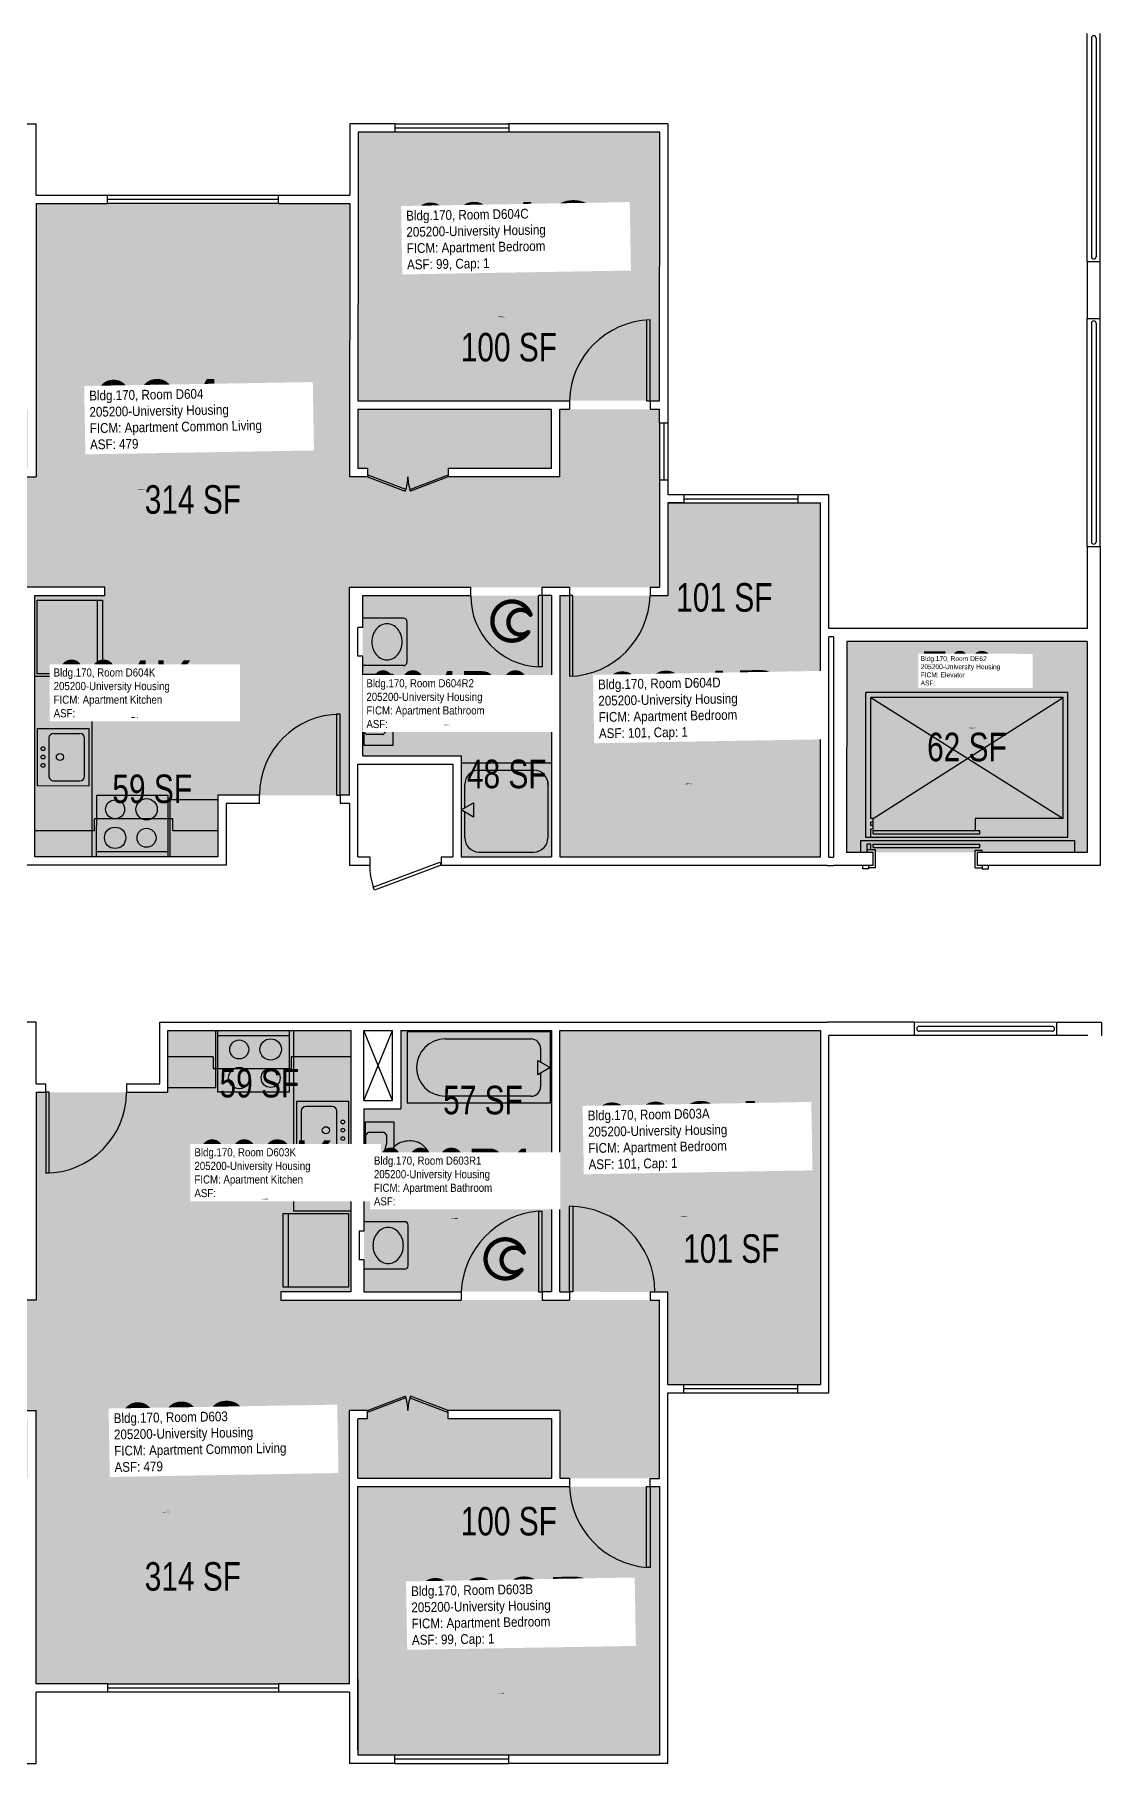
# Model space of a CAD drawing. Header units: inches. Extents: x -88 to 1916, y -52 to 2058.
# Drawn here: x 915 to 1364, y -52 to 676 of the extents above; entities that cross this region are included whole.
import ezdxf
from ezdxf.enums import TextEntityAlignment as Align

# ---------------------------------------------------------------- set-up
doc = ezdxf.new("R2010")
doc.units = ezdxf.units.IN
doc.header["$LTSCALE"] = 10
doc.header["$MEASUREMENT"] = 0
doc.layers.get('0').update_dxf_attribs({"linetype": 'CONTINUOUS'})
for name, color, linetype in [('A-DOOR', 2, 'CONTINUOUS'), ('A-FLOR', 3, 'CONTINUOUS'), ('A-GLAZ', 1, 'CONTINUOUS'), ('A-IDEN-ICON', 4, 'CONTINUOUS'), ('A-IDEN-RNUM', 7, 'CONTINUOUS'), ('A-IDEN-SNUM', 4, 'CONTINUOUS'), ('A-IDEN-VNUM', 4, 'CONTINUOUS'), ('A-WALL', 5, 'CONTINUOUS'), ('AREA-TEXT', 3, 'CONTINUOUS'), ('P-SANR-FIXT', 2, 'CONTINUOUS'), ('Rooms-Category-Color', 7, 'CONTINUOUS'), ('Rooms-College-Color', 7, 'CONTINUOUS'), ('Rooms-Department-Color', 7, 'CONTINUOUS'), ('Rooms-Division-Color', 7, 'CONTINUOUS'), ('Rooms-Information', 7, 'CONTINUOUS')]:
    doc.layers.add(name, color=color, linetype=linetype)
doc.styles.add('CP_AREA', font='arial.ttf', dxfattribs={"height": 15})
doc.styles.add('CP_ROOMSNUMBER', font='arial.ttf', dxfattribs={"height": 1})
doc.styles.add('CP_ROOMVNUMBER', font='arial.ttf', dxfattribs={"width": 0.85, "height": 0.075})

# ---------------------------------------------------------------- blocks, each defined once
blk = doc.blocks.new('CPBATH')
at = {"color": 0, "linetype": 'ByBlock', "const_width": 0.0127}
for points in [[(0.0571, 0.0168, 0.861492), (-0.0551, 0, 1)], [(-0.0551, 0, 0.726902), (0.0487, -0.0337, 1)], [(0.0571, 0.0168, 0.729002), (-0.0084, -0.0042, 1)], [(-0.0084, -0.0042, 0.609468), (0.0487, -0.0337, 1)]]:
    blk.add_lwpolyline(points, format="xyb", dxfattribs=at)
at = {"color": 0, "linetype": 'ByBlock', "const_width": 0.00637}
for points in [[(0.0544, 0.0152, 1), (0.0599, 0.0184, 1)], [(0.0459, -0.0353, 1), (0.0515, -0.0321, 1)]]:
    blk.add_lwpolyline(points, format="xyb", close=True, dxfattribs=at)

msp = doc.modelspace()

# ---------------------------------------------------------------- hatches: boundary and pattern name
at = {"layer": 'Rooms-Category-Color', "true_color": 0x728ef3}
for points in [[(1051.14, 521.9), (1178.14, 521.88), (1178.16, 634.88), (1051.16, 634.9)], [(1178.12, 518.33), (1178.12, 443.33), (1047.62, 443.33), (1047.62, 355.83), (992.12, 355.83), (992.12, 439.83), (944.61, 439.83), (944.61, 443.33), (785.12, 443.33), (785.12, 518.33), (827.12, 518.33), (827.12, 489.83), (874.12, 489.83), (874.12, 493.33), (830.62, 493.33), (830.62, 518.33), (912.12, 518.33), (912.12, 493.33), (908.12, 493.33), (908.12, 489.83), (915.62, 489.83), (915.62, 604.83), (1047.62, 604.83), (1047.62, 489.83), (1055.12, 489.83), (1055.12, 493.33), (1051.12, 493.33), (1051.12, 518.33), (1132.62, 518.33), (1132.62, 493.33), (1089.12, 493.33), (1089.12, 489.83), (1136.12, 489.83), (1136.12, 518.33)], [(1181.64, 478.88), (1245.89, 478.88), (1245.87, 329.88), (1136.12, 329.89), (1136.13, 439.89), (1181.63, 439.88)], [(915.12, 439.83), (992.12, 439.83), (992.12, 329.83), (915.12, 329.83)], [(1132.62, 439.83), (1053.12, 439.83), (1053.13, 372.41), (1094.63, 372.41), (1094.63, 329.83), (1132.62, 329.83)], [(971.12, 256.83), (1048.12, 256.83), (1048.12, 146.83), (971.12, 146.83)], [(1069.12, 256.83), (1132.62, 256.83), (1132.62, 146.83), (1053.62, 146.83), (1053.62, 223.83), (1069.12, 223.83)], [(1136.15, 256.81), (1245.9, 256.8), (1245.89, 107.8), (1181.64, 107.8), (1181.64, 146.8), (1136.14, 146.81)], [(785.12, 68.33), (785.12, 143.33), (915.62, 143.33), (915.62, 230.83), (971.12, 230.83), (971.12, 146.83), (1018.64, 146.83), (1018.64, 143.33), (1178.12, 143.33), (1178.12, 68.33), (1136.12, 68.33), (1136.12, 96.83), (1089.12, 96.83), (1089.12, 93.33), (1132.62, 93.33), (1132.62, 68.33), (1051.12, 68.33), (1051.12, 93.33), (1055.12, 93.33), (1055.12, 96.83), (1047.62, 96.83), (1047.62, -18.17), (915.62, -18.17), (915.62, 96.83), (908.12, 96.83), (908.12, 93.33), (912.12, 93.33), (912.12, 68.33), (830.62, 68.33), (830.62, 93.33), (874.12, 93.33), (874.12, 96.83), (827.12, 96.83), (827.12, 68.33)], [(1051.13, 64.82), (1178.13, 64.8), (1178.12, -48.2), (1051.12, -48.18)]]:
    msp.add_hatch(color=171, dxfattribs=at).paths.add_polyline_path(points)
at = {"layer": 'Rooms-Category-Color', "true_color": 0xadadad}
msp.add_hatch(color=253, dxfattribs=at).paths.add_polyline_path([(1358.14, 331.77), (1358.15, 420.52), (1256.9, 420.54), (1256.89, 331.79)])
at = {"layer": 'Rooms-College-Color', "true_color": 0xadadad}
for points in [[(1051.14, 521.9), (1178.14, 521.88), (1178.16, 634.88), (1051.16, 634.9)], [(1178.12, 518.33), (1178.12, 443.33), (1047.62, 443.33), (1047.62, 355.83), (992.12, 355.83), (992.12, 439.83), (944.61, 439.83), (944.61, 443.33), (785.12, 443.33), (785.12, 518.33), (827.12, 518.33), (827.12, 489.83), (874.12, 489.83), (874.12, 493.33), (830.62, 493.33), (830.62, 518.33), (912.12, 518.33), (912.12, 493.33), (908.12, 493.33), (908.12, 489.83), (915.62, 489.83), (915.62, 604.83), (1047.62, 604.83), (1047.62, 489.83), (1055.12, 489.83), (1055.12, 493.33), (1051.12, 493.33), (1051.12, 518.33), (1132.62, 518.33), (1132.62, 493.33), (1089.12, 493.33), (1089.12, 489.83), (1136.12, 489.83), (1136.12, 518.33)], [(1181.64, 478.88), (1245.89, 478.88), (1245.87, 329.88), (1136.12, 329.89), (1136.13, 439.89), (1181.63, 439.88)], [(915.12, 439.83), (992.12, 439.83), (992.12, 329.83), (915.12, 329.83)], [(1132.62, 439.83), (1053.12, 439.83), (1053.13, 372.41), (1094.63, 372.41), (1094.63, 329.83), (1132.62, 329.83)], [(1358.14, 331.77), (1358.15, 420.52), (1256.9, 420.54), (1256.89, 331.79)], [(971.12, 256.83), (1048.12, 256.83), (1048.12, 146.83), (971.12, 146.83)], [(1069.12, 256.83), (1132.62, 256.83), (1132.62, 146.83), (1053.62, 146.83), (1053.62, 223.83), (1069.12, 223.83)], [(1136.15, 256.81), (1245.9, 256.8), (1245.89, 107.8), (1181.64, 107.8), (1181.64, 146.8), (1136.14, 146.81)], [(785.12, 68.33), (785.12, 143.33), (915.62, 143.33), (915.62, 230.83), (971.12, 230.83), (971.12, 146.83), (1018.64, 146.83), (1018.64, 143.33), (1178.12, 143.33), (1178.12, 68.33), (1136.12, 68.33), (1136.12, 96.83), (1089.12, 96.83), (1089.12, 93.33), (1132.62, 93.33), (1132.62, 68.33), (1051.12, 68.33), (1051.12, 93.33), (1055.12, 93.33), (1055.12, 96.83), (1047.62, 96.83), (1047.62, -18.17), (915.62, -18.17), (915.62, 96.83), (908.12, 96.83), (908.12, 93.33), (912.12, 93.33), (912.12, 68.33), (830.62, 68.33), (830.62, 93.33), (874.12, 93.33), (874.12, 96.83), (827.12, 96.83), (827.12, 68.33)], [(1051.13, 64.82), (1178.13, 64.8), (1178.12, -48.2), (1051.12, -48.18)]]:
    msp.add_hatch(color=253, dxfattribs=at).paths.add_polyline_path(points)
at = {"layer": 'Rooms-Department-Color', "true_color": 0x604aed}
for points in [[(1051.14, 521.9), (1178.14, 521.88), (1178.16, 634.88), (1051.16, 634.9)], [(1178.12, 518.33), (1178.12, 443.33), (1047.62, 443.33), (1047.62, 355.83), (992.12, 355.83), (992.12, 439.83), (944.61, 439.83), (944.61, 443.33), (785.12, 443.33), (785.12, 518.33), (827.12, 518.33), (827.12, 489.83), (874.12, 489.83), (874.12, 493.33), (830.62, 493.33), (830.62, 518.33), (912.12, 518.33), (912.12, 493.33), (908.12, 493.33), (908.12, 489.83), (915.62, 489.83), (915.62, 604.83), (1047.62, 604.83), (1047.62, 489.83), (1055.12, 489.83), (1055.12, 493.33), (1051.12, 493.33), (1051.12, 518.33), (1132.62, 518.33), (1132.62, 493.33), (1089.12, 493.33), (1089.12, 489.83), (1136.12, 489.83), (1136.12, 518.33)], [(1181.64, 478.88), (1245.89, 478.88), (1245.87, 329.88), (1136.12, 329.89), (1136.13, 439.89), (1181.63, 439.88)], [(915.12, 439.83), (992.12, 439.83), (992.12, 329.83), (915.12, 329.83)], [(1132.62, 439.83), (1053.12, 439.83), (1053.13, 372.41), (1094.63, 372.41), (1094.63, 329.83), (1132.62, 329.83)], [(971.12, 256.83), (1048.12, 256.83), (1048.12, 146.83), (971.12, 146.83)], [(1069.12, 256.83), (1132.62, 256.83), (1132.62, 146.83), (1053.62, 146.83), (1053.62, 223.83), (1069.12, 223.83)], [(1136.15, 256.81), (1245.9, 256.8), (1245.89, 107.8), (1181.64, 107.8), (1181.64, 146.8), (1136.14, 146.81)], [(785.12, 68.33), (785.12, 143.33), (915.62, 143.33), (915.62, 230.83), (971.12, 230.83), (971.12, 146.83), (1018.64, 146.83), (1018.64, 143.33), (1178.12, 143.33), (1178.12, 68.33), (1136.12, 68.33), (1136.12, 96.83), (1089.12, 96.83), (1089.12, 93.33), (1132.62, 93.33), (1132.62, 68.33), (1051.12, 68.33), (1051.12, 93.33), (1055.12, 93.33), (1055.12, 96.83), (1047.62, 96.83), (1047.62, -18.17), (915.62, -18.17), (915.62, 96.83), (908.12, 96.83), (908.12, 93.33), (912.12, 93.33), (912.12, 68.33), (830.62, 68.33), (830.62, 93.33), (874.12, 93.33), (874.12, 96.83), (827.12, 96.83), (827.12, 68.33)], [(1051.13, 64.82), (1178.13, 64.8), (1178.12, -48.2), (1051.12, -48.18)]]:
    msp.add_hatch(color=173, dxfattribs=at).paths.add_polyline_path(points)
at = {"layer": 'Rooms-Department-Color', "true_color": 0xacacac}
msp.add_hatch(color=253, dxfattribs=at).paths.add_polyline_path([(1358.14, 331.77), (1358.15, 420.52), (1256.9, 420.54), (1256.89, 331.79)])
at = {"layer": 'Rooms-Division-Color', "true_color": 0x604aed}
for points in [[(1051.14, 521.9), (1178.14, 521.88), (1178.16, 634.88), (1051.16, 634.9)], [(1178.12, 518.33), (1178.12, 443.33), (1047.62, 443.33), (1047.62, 355.83), (992.12, 355.83), (992.12, 439.83), (944.61, 439.83), (944.61, 443.33), (785.12, 443.33), (785.12, 518.33), (827.12, 518.33), (827.12, 489.83), (874.12, 489.83), (874.12, 493.33), (830.62, 493.33), (830.62, 518.33), (912.12, 518.33), (912.12, 493.33), (908.12, 493.33), (908.12, 489.83), (915.62, 489.83), (915.62, 604.83), (1047.62, 604.83), (1047.62, 489.83), (1055.12, 489.83), (1055.12, 493.33), (1051.12, 493.33), (1051.12, 518.33), (1132.62, 518.33), (1132.62, 493.33), (1089.12, 493.33), (1089.12, 489.83), (1136.12, 489.83), (1136.12, 518.33)], [(1181.64, 478.88), (1245.89, 478.88), (1245.87, 329.88), (1136.12, 329.89), (1136.13, 439.89), (1181.63, 439.88)], [(915.12, 439.83), (992.12, 439.83), (992.12, 329.83), (915.12, 329.83)], [(1132.62, 439.83), (1053.12, 439.83), (1053.13, 372.41), (1094.63, 372.41), (1094.63, 329.83), (1132.62, 329.83)], [(971.12, 256.83), (1048.12, 256.83), (1048.12, 146.83), (971.12, 146.83)], [(1069.12, 256.83), (1132.62, 256.83), (1132.62, 146.83), (1053.62, 146.83), (1053.62, 223.83), (1069.12, 223.83)], [(1136.15, 256.81), (1245.9, 256.8), (1245.89, 107.8), (1181.64, 107.8), (1181.64, 146.8), (1136.14, 146.81)], [(785.12, 68.33), (785.12, 143.33), (915.62, 143.33), (915.62, 230.83), (971.12, 230.83), (971.12, 146.83), (1018.64, 146.83), (1018.64, 143.33), (1178.12, 143.33), (1178.12, 68.33), (1136.12, 68.33), (1136.12, 96.83), (1089.12, 96.83), (1089.12, 93.33), (1132.62, 93.33), (1132.62, 68.33), (1051.12, 68.33), (1051.12, 93.33), (1055.12, 93.33), (1055.12, 96.83), (1047.62, 96.83), (1047.62, -18.17), (915.62, -18.17), (915.62, 96.83), (908.12, 96.83), (908.12, 93.33), (912.12, 93.33), (912.12, 68.33), (830.62, 68.33), (830.62, 93.33), (874.12, 93.33), (874.12, 96.83), (827.12, 96.83), (827.12, 68.33)], [(1051.13, 64.82), (1178.13, 64.8), (1178.12, -48.2), (1051.12, -48.18)]]:
    msp.add_hatch(color=173, dxfattribs=at).paths.add_polyline_path(points)
at = {"layer": 'Rooms-Division-Color', "true_color": 0xadadad}
msp.add_hatch(color=253, dxfattribs=at).paths.add_polyline_path([(1358.14, 331.77), (1358.15, 420.52), (1256.9, 420.54), (1256.89, 331.79)])

# ---------------------------------------------------------------- linework, layer by layer
at = {"layer": 'A-DOOR'}
for p, q in [((1172.65, 555.88), (1172.64, 521.88)), ((1174.14, 521.88), (1174.15, 555.88)), ((1172.64, 521.88), (1174.14, 521.88)), ((1055.39, 490.56), (1055.14, 489.9)), ((1055.14, 489.9), (1071.01, 483.81)), ((1071.27, 484.47), (1055.39, 490.56)), ((1073.01, 484.47), (1088.89, 490.55)), ((1089.14, 489.89), (1073.27, 483.81)), ((1088.89, 490.55), (1089.14, 489.89)), ((1071.01, 483.81), (1071.27, 484.47)), ((1073.27, 483.81), (1073.01, 484.47)), ((1128.63, 439.89), (1127.13, 439.89)), ((1127.13, 409.89), (1127.13, 439.89)), ((1128.63, 439.89), (1128.63, 409.89)), ((1141.63, 439.89), (1140.13, 439.89)), ((1140.13, 439.89), (1140.13, 405.89)), ((1141.63, 405.89), (1141.63, 439.89)), ((1128.63, 409.89), (1127.13, 409.89)), ((1042.13, 389.9), (1042.13, 355.9)), ((1043.63, 389.9), (1042.13, 389.9)), ((1043.63, 355.9), (1043.63, 389.9)), ((1042.13, 355.9), (1043.63, 355.9)), ((1057.55, 317.13), (1085.62, 327.71)), ((1085.62, 327.71), (1086.12, 326.39)), ((1086.12, 326.39), (1058.05, 315.81)), ((1058.05, 315.81), (1057.55, 317.13)), ((919.65, 230.83), (919.65, 196.83)), ((921.15, 230.83), (919.65, 230.83)), ((921.15, 196.83), (921.15, 230.83)), ((919.65, 196.83), (921.15, 196.83)), ((1140.14, 146.81), (1140.15, 182.81)), ((1141.65, 182.81), (1141.64, 146.81)), ((1127.15, 180.81), (1127.14, 146.81)), ((1127.15, 180.81), (1128.65, 180.81)), ((1128.64, 146.81), (1128.65, 180.81)), ((1127.14, 146.81), (1128.64, 146.81)), ((1141.64, 146.81), (1140.14, 146.81)), ((1055.14, 96.82), (1071.01, 102.9)), ((1071.26, 102.24), (1055.39, 96.16)), ((1071.01, 102.9), (1071.26, 102.24)), ((1073.26, 102.9), (1073.01, 102.24)), ((1073.01, 102.24), (1088.88, 96.15)), ((1089.14, 96.81), (1073.26, 102.9)), ((1055.39, 96.16), (1055.14, 96.82)), ((1088.88, 96.15), (1089.14, 96.81)), ((1172.63, 30.8), (1172.63, 64.8)), ((1172.63, 64.8), (1174.13, 64.8)), ((1174.13, 64.8), (1174.13, 30.8)), ((1174.13, 30.8), (1172.63, 30.8))]:
    msp.add_line(p, q, dxfattribs=at)
for centre, radius, start, end in [((1175.11, 520.92), 34.97, 91.56957, 178.41804), ((1055.14, 489.9), 17, 339.01634, 359.9938), ((1089.14, 489.89), 17, 179.9938, 200.97126), ((1128.41, 439.63), 29.77, 179.50414, 267.54586), ((1139.17, 440.85), 34.97, 271.56957, 358.41804), ((1043.63, 355.9), 34, 89.9938, 179.9938), ((1083.32, 326.02), 27.2, 179.21789, 199.04598), ((919.65, 230.83), 34, 269.9938, 359.9938), ((1140.14, 146.81), 36, 359.9938, 89.9938), ((1130.25, 145.31), 35.64, 94.99207, 177.57987), ((1055.14, 96.82), 17, 359.9938, 20.97126), ((1089.14, 96.81), 17, 159.01634, 179.9938), ((1175.77, 66.34), 35.67, 182.4583, 264.94497)]:
    msp.add_arc(centre, radius, start, end, dxfattribs=at)
at = {"layer": 'A-FLOR'}
for p, q in [((1359.91, 674.51), (1359.91, 582.51)), ((1361.91, 674.51), (1361.91, 582.51)), ((1359.91, 554.51), (1359.91, 462.51)), ((1361.91, 554.51), (1361.91, 462.51)), ((1265.01, 338.04), (1265.02, 399.04)), ((1350.02, 399.02), (1265.02, 399.04)), ((1348.02, 397.02), (1267.02, 397.04)), ((1267.02, 346.04), (1267.02, 397.04)), ((1267.02, 397.04), (1348.02, 346.02)), ((1268.02, 346.04), (1348.02, 397.02)), ((1348.02, 346.02), (1348.02, 397.02)), ((1350.01, 338.02), (1350.02, 399.02)), ((1268.01, 344.54), (1267.01, 344.54)), ((1267.01, 343.04), (1267.01, 344.54)), ((1268.01, 343.04), (1267.01, 343.04)), ((1268.02, 346.04), (1267.02, 346.04)), ((1268.01, 341.54), (1268.02, 346.04)), ((1311.02, 346.03), (1311.01, 341.03)), ((1348.02, 346.02), (1311.02, 346.03)), ((1262.76, 336.79), (1262.76, 331.79)), ((1262.76, 336.79), (1352.76, 336.77)), ((1350.01, 338.02), (1265.01, 338.04)), ((1265.51, 331.79), (1265.51, 335.29)), ((1267.01, 335.29), (1265.51, 335.29)), ((1267.01, 338.04), (1267.01, 341.54)), ((1268.01, 341.54), (1267.01, 341.54)), ((1267.01, 332.79), (1267.01, 335.29)), ((1268.01, 339.54), (1268.01, 341.04)), ((1268.01, 341.04), (1313.01, 341.03)), ((1268.01, 339.54), (1313.01, 339.53)), ((1268.01, 333.79), (1268.01, 335.29)), ((1268.01, 335.29), (1313.01, 335.28)), ((1313.01, 339.53), (1313.01, 341.03)), ((1313.01, 333.78), (1313.01, 335.28)), ((1352.76, 336.77), (1352.76, 331.77)), ((1266.76, 332.79), (1265.76, 332.79)), ((1269.01, 332.79), (1267.01, 332.79)), ((1268.01, 333.79), (1313.01, 333.78)), ((1269.01, 325.29), (1269.01, 332.79)), ((1311.01, 332.78), (1314.01, 332.78)), ((1311.01, 325.28), (1311.01, 332.78)), ((1314.01, 331.78), (1314.01, 332.78)), ((1263.53, 326.29), (1263.53, 324.79)), ((1266.03, 324.79), (1263.53, 324.79)), ((1266.03, 326.29), (1266.03, 324.79)), ((1269.01, 325.29), (1266.03, 325.29)), ((1311.01, 325.28), (1314, 325.28)), ((1314, 326.28), (1314, 324.78)), ((1314, 326.28), (1314, 325.28)), ((1316.5, 324.78), (1314, 324.78)), ((1316.5, 326.28), (1316.5, 324.78)), ((1053.65, 227.32), (1065.65, 256.82)), ((1065.65, 227.32), (1053.65, 256.82)), ((1343.42, 258.51), (1287.42, 258.51)), ((1343.42, 256.51), (1287.42, 256.51))]:
    msp.add_line(p, q, dxfattribs=at)
for centre, start, end in [((1360.91, 674.51), 0.00104, 180.00104), ((1360.91, 582.51), 180.00104, 0.00104), ((1360.91, 554.51), 0.00104, 180.00104), ((1360.91, 462.51), 180.00104, 0.00104)]:
    msp.add_arc(centre, 1, start, end, dxfattribs=at)
at = {"layer": 'A-FLOR', "extrusion": (-0.001852, 2.01619e-07, 0.999998)}
for centre, start, end in [((1287.42, 257.51, -2.38), 89.99376, 269.99376), ((1343.42, 257.51, -2.49), 269.99394, 89.99359)]:
    msp.add_arc(centre, 1, start, end, dxfattribs=at)
at = {"layer": 'A-GLAZ'}
for p, q in [((1066.66, 638.39), (1114.66, 638.39)), ((1114.66, 636.64), (1066.66, 636.64)), ((1114.66, 634.89), (1066.66, 634.89)), ((945.65, 608.41), (1017.65, 608.4)), ((1017.65, 606.65), (945.65, 606.66)), ((1017.65, 604.9), (945.65, 604.91)), ((1178.14, 512.63), (1178.14, 488.63)), ((1179.89, 512.63), (1179.89, 488.63)), ((1181.64, 512.63), (1181.64, 488.63)), ((1188.39, 482.38), (1236.39, 482.38)), ((1188.39, 480.63), (1236.39, 480.63)), ((1188.39, 478.88), (1236.39, 478.88)), ((1188.39, 107.8), (1236.39, 107.8)), ((1188.39, 106.05), (1236.39, 106.05)), ((1188.39, 104.3), (1236.39, 104.3)), ((945.62, -18.17), (1017.62, -18.18)), ((945.62, -19.92), (1017.62, -19.93)), ((1017.62, -21.68), (945.62, -21.67)), ((1114.62, -48.19), (1066.62, -48.18)), ((1114.62, -49.94), (1066.62, -49.93)), ((1066.62, -51.68), (1114.62, -51.69))]:
    msp.add_line(p, q, dxfattribs=at)
at = {"layer": 'A-WALL'}
for p, q in [((1358.16, 580.51), (1358.16, 676.51)), ((1363.66, 580.51), (1363.66, 676.51)), ((896.66, 638.41), (915.66, 638.41)), ((915.65, 608.41), (915.66, 638.41)), ((1047.66, 638.4), (1047.65, 608.4)), ((1066.66, 638.39), (1047.66, 638.4)), ((1051.16, 634.9), (1051.15, 603.15)), ((1066.66, 634.89), (1051.16, 634.9)), ((1066.66, 638.39), (1066.66, 634.89)), ((1181.66, 638.38), (1114.66, 638.39)), ((1114.66, 638.39), (1114.66, 634.89)), ((1178.16, 634.88), (1114.66, 634.89)), ((1178.14, 521.88), (1178.16, 634.88)), ((1181.66, 638.38), (1181.64, 512.63)), ((915.65, 604.91), (915.64, 489.91)), ((915.65, 608.41), (945.65, 608.41)), ((915.65, 604.91), (945.65, 604.91)), ((945.65, 604.91), (945.65, 608.41)), ((1017.65, 608.4), (1047.65, 608.4)), ((1017.65, 604.9), (1017.65, 608.4)), ((1017.65, 604.9), (1047.65, 604.9)), ((1047.65, 604.9), (1047.64, 489.9)), ((1051.15, 603.15), (1051.14, 521.9)), ((1358.16, 580.51), (1363.66, 580.51)), ((1358.16, 580.51), (1358.16, 556.51)), ((1363.66, 556.51), (1363.66, 580.51)), ((1358.16, 556.51), (1363.66, 556.51)), ((1358.16, 460.51), (1358.16, 556.51)), ((1363.66, 460.51), (1363.66, 556.51)), ((1051.14, 521.9), (1140.14, 521.89)), ((1051.14, 518.4), (1051.14, 493.4)), ((1051.14, 518.4), (1132.64, 518.39)), ((1132.64, 493.39), (1132.64, 518.39)), ((1136.14, 518.39), (1140.14, 518.39)), ((1136.14, 489.89), (1136.14, 518.39)), ((1140.14, 521.89), (1140.14, 518.39)), ((1174.14, 521.88), (1178.14, 521.88)), ((1174.14, 521.88), (1174.14, 518.38)), ((1174.14, 518.38), (1178.14, 518.38)), ((1178.14, 512.63), (1178.14, 518.38)), ((1178.14, 512.63), (1181.64, 512.63)), ((908.14, 489.91), (915.64, 489.91)), ((1055.14, 489.9), (1047.64, 489.9)), ((1055.14, 493.4), (1051.14, 493.4)), ((1055.14, 493.4), (1055.14, 489.9)), ((1089.14, 493.39), (1089.14, 489.89)), ((1132.64, 493.39), (1089.14, 493.39)), ((1136.14, 489.89), (1089.14, 489.89)), ((1178.14, 488.63), (1178.14, 482.88)), ((1178.14, 488.63), (1181.64, 488.63)), ((1181.64, 488.63), (1181.64, 482.38)), ((1178.14, 482.88), (1178.14, 443.38)), ((1181.64, 482.38), (1188.39, 482.38)), ((1188.39, 482.38), (1188.39, 478.88)), ((1236.39, 482.38), (1248.64, 482.38)), ((1236.39, 482.38), (1236.39, 478.88)), ((1249.4, 482.32), (1248.65, 482.32)), ((1249.4, 426.06), (1249.4, 482.32)), ((1181.64, 478.88), (1181.63, 439.88)), ((1188.39, 478.88), (1181.64, 478.88)), ((1181.64, 478.88), (1188.39, 478.88)), ((1236.39, 478.88), (1245.89, 478.88)), ((1245.87, 329.88), (1245.89, 478.88)), ((1358.16, 460.51), (1358.15, 426.05)), ((1358.16, 460.51), (1363.66, 460.51)), ((1363.66, 460.51), (1363.65, 426.05)), ((915.14, 443.41), (868.64, 443.42)), ((915.12, 329.91), (915.13, 439.91)), ((915.13, 439.91), (944.62, 439.91)), ((944.62, 443.41), (915.14, 443.41)), ((944.62, 439.91), (944.62, 443.41)), ((1047.63, 355.9), (1047.64, 443.4)), ((1047.64, 443.4), (1098.64, 443.39)), ((1053.13, 426.4), (1053.13, 439.9)), ((1053.13, 439.9), (1098.63, 439.89)), ((1098.63, 439.89), (1098.64, 443.39)), ((1128.63, 439.89), (1128.64, 443.39)), ((1128.63, 439.89), (1128.64, 443.39)), ((1132.63, 439.89), (1128.63, 439.89)), ((1128.64, 443.39), (1140.14, 443.39)), ((1132.63, 439.89), (1132.62, 329.89)), ((1136.13, 439.89), (1136.12, 329.89)), ((1136.13, 439.89), (1140.13, 439.89)), ((1140.14, 443.39), (1140.13, 439.89)), ((1174.14, 443.38), (1174.13, 439.88)), ((1174.13, 439.88), (1181.63, 439.88)), ((1174.14, 443.38), (1178.14, 443.38)), ((1053.13, 426.4), (1051.13, 426.4)), ((1051.13, 414.4), (1051.13, 426.4)), ((1249.39, 329.82), (1249.4, 422.56)), ((1251.4, 426.06), (1249.4, 426.06)), ((1251.4, 422.56), (1249.4, 422.56)), ((1251.4, 422.54), (1251.39, 329.79)), ((1358.15, 426.02), (1251.4, 426.04)), ((1363.65, 426.02), (1363.64, 326.27)), ((1256.9, 420.54), (1256.89, 331.79)), ((1358.15, 420.52), (1256.9, 420.54)), ((1358.15, 420.52), (1358.14, 331.77)), ((1053.13, 414.4), (1051.13, 414.4)), ((1053.13, 372.4), (1053.13, 414.4)), ((1053.13, 372.4), (1094.63, 372.39)), ((1094.63, 372.39), (1094.62, 329.89)), ((1051.12, 329.9), (1051.13, 368.9)), ((1051.13, 368.9), (1091.13, 368.89)), ((1091.13, 368.89), (1091.12, 329.89)), ((992.13, 355.9), (992.12, 329.9)), ((1009.63, 355.9), (992.13, 355.9)), ((995.63, 352.4), (995.62, 326.4)), ((1009.63, 352.4), (995.63, 352.4)), ((1009.63, 352.4), (1009.63, 355.9)), ((1043.63, 355.9), (1043.63, 352.4)), ((1047.63, 355.9), (1043.63, 355.9)), ((1047.63, 352.4), (1043.63, 352.4)), ((1047.63, 352.4), (1047.62, 326.4)), ((992.12, 329.9), (915.12, 329.91)), ((1051.12, 329.9), (1056.12, 329.9)), ((1056.12, 329.9), (1056.12, 326.4)), ((1086.12, 329.89), (1091.12, 329.89)), ((1086.12, 329.89), (1086.12, 326.39)), ((1094.62, 329.89), (1132.62, 329.89)), ((1136.12, 329.89), (1245.87, 329.88)), ((1249.39, 329.82), (1251.39, 329.82)), ((1268.01, 331.79), (1256.89, 331.79)), ((1268.01, 326.29), (1268.01, 331.79)), ((1358.14, 331.77), (1312.01, 331.78)), ((1312.01, 326.28), (1312.01, 331.78)), ((995.62, 326.4), (909.62, 326.41)), ((1047.62, 326.4), (1056.12, 326.4)), ((1086.12, 326.39), (1248.62, 326.38)), ((1248.64, 326.31), (1251.39, 326.31)), ((1268.01, 326.29), (1251.39, 326.29)), ((1363.64, 326.27), (1312.01, 326.28)), ((915.65, 260.33), (907.15, 260.33)), ((915.65, 234.33), (915.65, 260.33)), ((967.65, 234.33), (967.65, 260.33)), ((967.65, 260.33), (1248.65, 260.3)), ((971.15, 256.83), (1048.15, 256.82)), ((971.15, 230.83), (971.15, 256.83)), ((1048.15, 256.82), (1048.14, 146.82)), ((1053.65, 256.82), (1065.65, 256.82)), ((1053.65, 227.32), (1053.65, 256.82)), ((1065.65, 227.32), (1065.65, 256.82)), ((1069.15, 256.82), (1132.65, 256.81)), ((1069.15, 256.82), (1069.15, 223.82)), ((1132.65, 256.81), (1132.64, 146.81)), ((1136.14, 146.81), (1136.15, 256.81)), ((1136.15, 256.81), (1245.9, 256.8)), ((1245.9, 256.8), (1245.89, 107.8)), ((1285.42, 260.26), (1248.66, 260.27)), ((1249.4, 104.24), (1249.42, 254.77)), ((1285.42, 254.76), (1249.42, 254.77)), ((1285.42, 254.76), (1285.42, 260.26)), ((1345.42, 260.24), (1285.42, 260.26)), ((1345.42, 254.76), (1285.42, 254.76)), ((1364.15, 260.23), (1345.42, 260.24)), ((1345.42, 254.76), (1345.42, 260.24)), ((1358.48, 254.74), (1345.42, 254.76)), ((1364.15, 254.73), (1364.07, 254.73)), ((1364.15, 260.23), (1364.15, 254.73)), ((915.65, 234.33), (919.65, 234.33)), ((919.65, 230.83), (919.65, 234.33)), ((953.65, 234.33), (967.65, 234.33)), ((953.65, 234.33), (953.65, 230.83)), ((915.65, 230.83), (915.64, 143.33)), ((915.65, 230.83), (919.65, 230.83)), ((953.65, 230.83), (971.15, 230.83)), ((1053.65, 227.32), (1065.65, 227.32)), ((1053.65, 223.82), (1069.15, 223.82)), ((1053.65, 223.82), (1053.65, 172.32)), ((1053.65, 172.32), (1051.63, 172.32)), ((1051.63, 172.32), (1051.63, 160.32)), ((1053.64, 160.32), (1051.63, 160.32)), ((1053.64, 160.32), (1053.64, 146.82)), ((1018.65, 146.82), (1018.65, 143.32)), ((1048.14, 146.82), (1018.65, 146.82)), ((1053.64, 146.82), (1094.64, 146.81)), ((1071.27, 146.82), (1090.64, 146.81)), ((1094.64, 146.81), (1094.64, 143.31)), ((1128.64, 146.81), (1128.64, 143.31)), ((1132.64, 146.81), (1128.64, 146.81)), ((1136.14, 146.81), (1140.14, 146.81)), ((1140.14, 146.81), (1140.14, 143.31)), ((1140.14, 146.81), (1140.14, 143.31)), ((1174.14, 146.8), (1174.14, 143.3)), ((1174.14, 146.8), (1181.64, 146.8)), ((1181.64, 107.8), (1181.64, 146.8)), ((915.64, 143.33), (864.64, 143.34)), ((1018.65, 143.32), (1048.14, 143.32)), ((1048.14, 143.32), (1094.64, 143.31)), ((1128.64, 143.31), (1140.14, 143.31)), ((1174.14, 143.3), (1178.14, 143.3)), ((1178.14, 104.3), (1178.14, 143.3)), ((1178.13, 68.3), (1178.14, 104.3)), ((1181.62, -51.7), (1181.64, 104.3)), ((1181.64, 107.8), (1188.39, 107.8)), ((1181.64, 104.3), (1188.39, 104.3)), ((1188.39, 104.3), (1188.39, 107.8)), ((1236.39, 107.8), (1245.89, 107.8)), ((1236.39, 104.3), (1236.39, 107.8)), ((1236.39, 104.3), (1248.64, 104.3)), ((1248.65, 104.24), (1249.4, 104.24)), ((908.14, 96.83), (915.64, 96.83)), ((915.62, -18.17), (915.64, 96.83)), ((1047.62, -18.18), (1047.64, 96.82)), ((1055.14, 96.82), (1047.64, 96.82)), ((1055.14, 93.32), (1055.14, 96.82)), ((1089.14, 93.31), (1089.14, 96.81)), ((1136.14, 96.81), (1089.14, 96.81)), ((1136.14, 96.81), (1136.13, 68.31)), ((1051.13, 68.32), (1051.14, 93.32)), ((1055.14, 93.32), (1051.14, 93.32)), ((1132.64, 93.31), (1089.14, 93.31)), ((1132.64, 93.31), (1132.63, 68.31)), ((1051.13, 68.32), (1132.63, 68.31)), ((1136.13, 68.31), (1140.13, 68.31)), ((1140.13, 68.31), (1140.13, 64.81)), ((1174.13, 68.3), (1178.13, 68.3)), ((1174.13, 64.8), (1174.13, 68.3)), ((1051.12, -16.43), (1051.13, 64.82)), ((1051.13, 64.82), (1140.13, 64.81)), ((1174.13, 64.8), (1178.13, 64.8)), ((1178.13, 64.8), (1178.12, -48.2)), ((945.62, -18.17), (915.62, -18.17)), ((945.62, -21.67), (915.62, -21.67)), ((915.62, -51.67), (915.62, -21.67)), ((945.62, -18.17), (945.62, -21.67)), ((1047.62, -18.18), (1017.62, -18.18)), ((1017.62, -18.18), (1017.62, -21.68)), ((1047.62, -21.68), (1017.62, -21.68)), ((1047.62, -21.68), (1047.62, -51.68)), ((1051.12, -16.43), (1051.12, -48.18)), ((1051.12, -46.18), (1051.12, -16.43)), ((1066.62, -48.18), (1051.12, -48.18)), ((1066.62, -51.68), (1066.62, -48.18)), ((1178.12, -48.2), (1114.62, -48.19)), ((1114.62, -51.69), (1114.62, -48.19)), ((896.62, -51.67), (915.62, -51.67)), ((1066.62, -51.68), (1047.62, -51.68)), ((1181.62, -51.7), (1114.62, -51.69))]:
    msp.add_line(p, q, dxfattribs=at)
at = {"layer": 'P-SANR-FIXT'}
for p, q in [((916.13, 437.91), (943.63, 437.91)), ((916.13, 406.91), (916.13, 437.91)), ((941.38, 437.91), (941.38, 406.91)), ((943.63, 437.91), (943.63, 406.91)), ((1070.26, 430.39), (1053.13, 430.4)), ((1071.76, 428.89), (1071.76, 411.89)), ((1070.26, 410.39), (1053.13, 410.4)), ((915.13, 405.91), (939.13, 405.91)), ((943.63, 406.91), (916.13, 406.91)), ((939.13, 405.91), (939.12, 329.91)), ((1053.75, 376.81), (1053.76, 406.81)), ((1053.75, 382.4), (1053.76, 401.22)), ((1053.76, 406.81), (1065.76, 406.81)), ((1053.88, 401.52), (1054.63, 402.27)), ((1054.93, 402.4), (1061.76, 402.4)), ((1061.76, 402.4), (1062.63, 401.52)), ((1062.76, 401.22), (1062.76, 397.95)), ((1065.76, 406.81), (1065.75, 376.81)), ((1061.75, 394.34), (1061.75, 389.45)), ((1062.74, 397.84), (1061.77, 394.45)), ((1061.77, 389.34), (1062.74, 385.95)), ((1062.75, 385.84), (1062.75, 382.4)), ((916.03, 383.87), (916.03, 359.87)), ((916.03, 383.87), (938.03, 383.86)), ((921.03, 379.87), (921.03, 363.87)), ((923.03, 381.87), (934.03, 381.86)), ((936.03, 363.86), (936.03, 379.86)), ((938.03, 359.86), (938.03, 383.86)), ((1054.63, 381.52), (1053.75, 382.4)), ((1061.58, 381.4), (1054.93, 381.4)), ((1062.75, 382.4), (1061.88, 381.52)), ((1065.75, 376.81), (1053.75, 376.81)), ((1132.63, 369.39), (1094.63, 369.39)), ((1102.13, 366.42), (1125.13, 366.42)), ((916.03, 359.87), (938.03, 359.86)), ((923.03, 361.87), (934.03, 361.86)), ((1096.13, 350.54), (1096.13, 360.42)), ((1131.13, 361.42), (1131.12, 337.92)), ((941.12, 329.91), (941.13, 355.91)), ((941.13, 355.91), (971.13, 355.91)), ((971.13, 355.91), (971.12, 329.91)), ((972.12, 329.91), (972.13, 353.91)), ((992.13, 353.9), (972.13, 353.91)), ((1094.63, 349.67), (1099.82, 352.67)), ((1099.82, 346.67), (1094.63, 349.67)), ((1099.82, 352.67), (1099.82, 346.67)), ((940.19, 340.98), (940.19, 345.91)), ((973.12, 345.9), (940.19, 345.91)), ((973.12, 340.98), (973.12, 345.9)), ((1096.12, 337.92), (1096.12, 348.81)), ((915.12, 340.98), (940.19, 340.98)), ((973.12, 340.98), (992.12, 340.97)), ((971.12, 331.98), (941.12, 331.99)), ((1102.12, 331.92), (1125.12, 331.92)), ((991.15, 256.82), (991.15, 232.82)), ((992.15, 230.82), (992.15, 256.82)), ((992.15, 254.75), (1022.15, 254.74)), ((1022.15, 256.82), (1022.15, 230.82)), ((1024.15, 180.82), (1024.15, 256.82)), ((1132.03, 256.18), (1071.78, 256.19)), ((1071.78, 256.19), (1071.78, 226.19)), ((1132.03, 256.18), (1132.03, 226.18)), ((1087.85, 253.24), (1124, 253.23)), ((1128.01, 249.22), (1128.01, 243.5)), ((990.15, 245.75), (971.15, 245.76)), ((990.15, 245.75), (990.15, 240.82)), ((990.15, 240.82), (1023.08, 240.82)), ((1023.08, 245.75), (1023.08, 240.82)), ((1048.15, 245.75), (1023.08, 245.75)), ((1126.83, 244.18), (1132.03, 241.18)), ((1126.83, 238.18), (1126.83, 244.18)), ((1132.03, 241.18), (1126.83, 238.18)), ((1128.01, 238.87), (1128.01, 233.15)), ((971.15, 232.83), (991.15, 232.82)), ((1022.15, 230.82), (992.15, 230.82)), ((1025.25, 226.87), (1025.24, 202.87)), ((1047.25, 226.86), (1025.25, 226.87)), ((1047.24, 202.86), (1047.25, 226.86)), ((1132.03, 226.18), (1071.78, 226.19)), ((1123.99, 229.13), (1087.84, 229.14)), ((1027.25, 222.86), (1027.24, 206.86)), ((1040.25, 224.86), (1029.25, 224.86)), ((1042.24, 206.86), (1042.25, 222.86)), ((1054.27, 188.4), (1054.28, 218.4)), ((1054.28, 218.4), (1066.28, 218.4)), ((1066.28, 218.4), (1066.27, 188.4)), ((1055.15, 213.69), (1054.27, 212.82)), ((1054.27, 212.82), (1054.27, 193.99)), ((1062.1, 213.82), (1055.45, 213.82)), ((1063.27, 212.82), (1062.4, 213.69)), ((1063.27, 209.32), (1063.27, 212.82)), ((1040.24, 204.86), (1029.24, 204.86)), ((1062.27, 200.88), (1062.27, 205.76)), ((1062.29, 205.87), (1063.27, 209.32)), ((1047.24, 202.86), (1025.24, 202.87)), ((1063.27, 197.32), (1062.29, 200.76)), ((1063.27, 193.99), (1063.27, 197.32)), ((1054.39, 193.69), (1055.27, 192.82)), ((1055.27, 192.82), (1062.27, 192.82)), ((1062.27, 192.82), (1063.15, 193.69)), ((1066.27, 188.4), (1054.27, 188.4)), ((1019.64, 148.82), (1019.65, 179.82)), ((1019.65, 179.82), (1047.15, 179.82)), ((1021.89, 148.82), (1021.9, 179.82)), ((1048.15, 180.82), (1024.15, 180.82)), ((1047.15, 179.82), (1047.14, 148.82)), ((1070.76, 176.32), (1053.63, 176.32)), ((1072.26, 157.82), (1072.26, 174.82)), ((1070.76, 156.32), (1053.63, 156.32)), ((1047.14, 148.82), (1019.64, 148.82))]:
    msp.add_line(p, q, dxfattribs=at)
for centre, radius in [((918.53, 375.41), 0.791), ((918.53, 371.91), 0.791), ((925.66, 371.91), 1.5), ((918.53, 368.41), 0.791), ((948.9, 349.91), 4), ((962.13, 349.91), 4.5), ((948.9, 337.91), 4.5), ((962.12, 337.91), 4), ((1001.15, 248.82), 4), ((1014.38, 248.82), 4.5), ((1001.15, 236.82), 4.5), ((1014.37, 236.82), 4), ((1044.75, 218.32), 0.791), ((1037.62, 214.82), 1.5), ((1044.75, 214.82), 0.791), ((1044.74, 211.32), 0.791)]:
    msp.add_circle(centre, radius, dxfattribs=at)
for centre, radius, start, end in [((1070.26, 428.89), 1.5, 359.9938, 89.9938), ((1065.96, 420.39), 9, 160.76445, 179.9938), ((1064.69, 420.84), 7.65, 139.8929, 160.76445), ((1063.88, 421.52), 6.59, 116.18539, 139.8929), ((1063.36, 422.58), 5.42, 89.9938, 116.18539), ((1063.36, 422.58), 5.42, 63.80222, 89.9938), ((1062.84, 421.52), 6.59, 40.09471, 63.80222), ((1062.03, 420.84), 7.65, 19.22316, 40.09471), ((1060.76, 420.4), 9, 359.9938, 19.22316), ((1065.96, 420.39), 9, 179.9938, 199.22316), ((1064.69, 419.95), 7.65, 199.22316, 220.09471), ((1063.88, 419.27), 6.59, 220.09471, 243.80222), ((1062.84, 419.27), 6.59, 296.18539, 319.8929), ((1062.03, 419.95), 7.65, 319.8929, 340.76445), ((1060.76, 420.4), 9, 340.76445, 359.9938), ((1063.36, 418.21), 5.42, 243.80222, 269.9938), ((1063.36, 418.21), 5.42, 269.9938, 296.18539), ((1070.26, 411.89), 1.5, 269.9938, 359.9938), ((1054.17, 401.22), 0.418, 134.9938, 179.9938), ((1054.93, 401.98), 0.418, 89.9938, 134.9938), ((1062.34, 401.22), 0.418, 359.9938, 44.9938), ((1062.17, 394.34), 0.418, 164.04841, 179.9938), ((1069.56, 391.89), 5.8, 153.29261, 179.9938), ((1070.86, 391.24), 7.26, 129.46626, 153.29261), ((1071.7, 390.21), 8.59, 108.82919, 129.46626), ((1072.25, 388.6), 10.29, 89.9938, 108.82919), ((1072.25, 388.6), 10.29, 71.15842, 89.9938), ((1072.8, 390.21), 8.59, 50.52134, 71.15842), ((1073.65, 391.24), 7.26, 26.69499, 50.52134), ((1074.95, 391.89), 5.8, 359.9938, 26.69499), ((1062.17, 389.45), 0.418, 179.9938, 195.9392), ((1062.34, 385.84), 0.418, 359.9938, 15.9392), ((1069.56, 391.89), 5.8, 179.9938, 206.69499), ((1070.86, 392.55), 7.26, 206.69499, 230.52134), ((1071.7, 393.58), 8.59, 230.52134, 251.15842), ((1072.27, 394.22), 9.43, 288.82919, 309.46626), ((1073.65, 392.55), 7.26, 309.46626, 333.29261), ((1074.95, 391.89), 5.8, 333.29261, 359.9938), ((923.03, 379.87), 2, 89.9938, 179.9938), ((934.03, 379.86), 2, 359.9938, 89.9938), ((1054.93, 381.81), 0.418, 224.9938, 269.9938), ((1061.58, 381.81), 0.418, 269.9938, 314.9938), ((1072.25, 395.19), 10.29, 251.15842, 269.9938), ((1072.77, 392.75), 7.87, 266.21837, 288.82919), ((923.03, 363.87), 2, 179.9938, 269.9938), ((934.03, 363.86), 2, 269.9938, 359.9938), ((1102.13, 360.42), 6, 89.9938, 179.9938), ((1125.13, 360.42), 6, 359.9938, 89.9938), ((1102.12, 337.92), 6, 179.9938, 269.9938), ((1125.12, 337.92), 6, 269.9938, 359.9938), ((1087.84, 241.19), 12.05, 89.9938, 269.9938), ((1124, 249.22), 4.02, 359.9938, 89.9938), ((1123.99, 233.15), 4.02, 269.9938, 359.9938), ((1029.25, 222.86), 2, 89.9938, 179.9938), ((1040.25, 222.86), 2, 359.9938, 89.9938), ((1055.45, 213.4), 0.418, 89.9938, 134.9938), ((1062.1, 213.4), 0.418, 44.9938, 89.9938), ((1029.24, 206.86), 2, 179.9938, 269.9938), ((1040.24, 206.86), 2, 269.9938, 359.9938), ((1062.69, 205.76), 0.418, 164.04841, 179.9938), ((1070.08, 203.32), 5.8, 153.29261, 179.9938), ((1071.38, 202.66), 7.26, 129.46626, 153.29261), ((1072.22, 201.63), 8.59, 108.82919, 129.46626), ((1072.77, 200.02), 10.29, 89.9938, 108.82919), ((1073.29, 202.46), 7.87, 71.15842, 93.76924), ((1072.79, 200.99), 9.43, 50.52134, 71.15842), ((1074.17, 202.66), 7.26, 26.69499, 50.52134), ((1075.47, 203.32), 5.8, 359.9938, 26.69499), ((1062.69, 200.88), 0.418, 179.9938, 195.9392), ((1070.08, 203.32), 5.8, 179.9938, 206.69499), ((1071.38, 203.97), 7.26, 206.69499, 230.52134), ((1072.22, 205), 8.59, 230.52134, 251.15842), ((1072.77, 206.61), 10.29, 251.15842, 269.9938), ((1072.77, 206.61), 10.29, 269.9938, 288.82919), ((1073.32, 205), 8.59, 288.82919, 309.46626), ((1074.17, 203.97), 7.26, 309.46626, 333.29261), ((1075.47, 203.32), 5.8, 333.29261, 359.9938), ((1054.69, 193.99), 0.418, 179.9938, 224.9938), ((1062.85, 193.99), 0.418, 314.9938, 359.9938), ((1070.76, 174.82), 1.5, 359.9938, 89.9938), ((1066.46, 166.32), 9, 160.76445, 179.9938), ((1065.19, 166.76), 7.65, 139.8929, 160.76445), ((1064.38, 167.44), 6.59, 116.18539, 139.8929), ((1063.86, 168.5), 5.42, 89.9938, 116.18539), ((1063.86, 168.5), 5.42, 63.80222, 89.9938), ((1063.34, 167.44), 6.59, 40.09471, 63.80222), ((1062.53, 166.76), 7.65, 19.22316, 40.09471), ((1061.26, 166.32), 9, 359.9938, 19.22316), ((1066.46, 166.32), 9, 179.9938, 199.22316), ((1065.19, 165.87), 7.65, 199.22316, 220.09471), ((1064.38, 165.19), 6.59, 220.09471, 243.80222), ((1063.34, 165.19), 6.59, 296.18539, 319.8929), ((1062.53, 165.87), 7.65, 319.8929, 340.76445), ((1061.26, 166.32), 9, 340.76445, 359.9938), ((1063.86, 164.14), 5.42, 243.80222, 269.9938), ((1063.86, 164.14), 5.42, 269.9938, 296.18539), ((1070.76, 157.82), 1.5, 269.9938, 359.9938)]:
    msp.add_arc(centre, radius, start, end, dxfattribs=at)

# ---------------------------------------------------------------- block references
at = {"layer": 'A-IDEN-ICON', "xscale": 144.0000000026583, "yscale": 144.0000000026583, "zscale": 144.0000000026583, "rotation": 1.963359894777775}
for p in [(1115.64, 429.13), (1112.79, 160.67)]:
    msp.add_blockref('CPBATH', p, dxfattribs=at)

# ---------------------------------------------------------------- texts
at = {"layer": 'A-IDEN-RNUM', "style": 'CP_ROOMSNUMBER'}
for s, rotation, p in [('0604-C0', 0.98265, (1110.13, 556.99)), ('0604-00', 0.98656, (958.71, 484.34)), ('0E62-00', 359.8838, (1308.42, 383.94)), ('0604-D0', 0.98656, (1188.68, 360.4)), ('0603-A0', 0.98989, (1186.96, 178.32)), ('0603-00', 0.98656, (969.01, 53.91)), ('0603-B0', 0.98656, (1110.17, -22.38))]:
    msp.add_text(s, height=0.36, rotation=rotation, dxfattribs=at).set_placement(p)
for s, p in [('0604-K0', (955.59, 388.38)), ('0604-R2', (1087.36, 385.22)), ('0603-K0', (1010.64, 185.67)), ('0603-R1', (1090.37, 177.51))]:
    msp.add_text(s, height=0.36, dxfattribs=at).set_placement(p)
at = {"layer": 'A-IDEN-SNUM', "style": 'CP_ROOMSNUMBER'}
for s, rotation, p in [('1700D604C0', 0.98265, (1110.13, 556.99)), ('1700D60400', 0.98656, (958.71, 484.34)), ('1700DE6200', 359.8838, (1308.42, 383.94)), ('1700D604D0', 0.98656, (1188.68, 360.4)), ('1700D603A0', 0.98989, (1186.96, 178.32)), ('1700D60300', 0.98656, (969.01, 53.91)), ('1700D603B0', 0.98656, (1110.17, -22.38))]:
    msp.add_text(s, height=0.36, rotation=rotation, dxfattribs=at).set_placement(p)
for s, p in [('1700D604K0', (955.59, 388.38)), ('1700D604R2', (1087.36, 385.22)), ('1700D603K0', (1010.64, 185.67)), ('1700D603R1', (1090.37, 177.51))]:
    msp.add_text(s, height=0.36, dxfattribs=at).set_placement(p)
at = {"layer": 'A-IDEN-VNUM', "style": 'CP_ROOMVNUMBER', "width": 0.85}
for s, height, rotation, p in [('604C', 28.8, 0.98265, (1071.84, 575.9)), ('604', 28.8, 0.98265, (938.37, 501.34)), ('E62', 14.4, 359.88917, (1288.03, 402.03)), ('604D', 28.8, 0.98265, (1152.64, 378.57)), ('603A', 28.8, 0.9867, (1148.28, 197.13)), ('603', 28.8, 0.98265, (948.67, 70.91)), ('603B', 28.8, 0.98265, (1073.92, -3.04))]:
    msp.add_text(s, height=height, rotation=rotation, dxfattribs=at).set_placement(p)
at = {"layer": 'A-IDEN-VNUM', "style": 'CP_ROOMVNUMBER'}
for s, width, p in [('604K', 0.75, (923.02, 388.59)), ('604R2', 0.7, (1054.69, 384.06)), ('603K', 0.75, (982.29, 186.63, 0)), ('603R1', 0.7, (1057.86, 183.13))]:
    msp.add_text(s, height=24, dxfattribs=dict(at, width=width)).set_placement(p)
at = {"layer": 'AREA-TEXT', "style": 'CP_AREA', "width": 0.75}
for s, p in [('100 SF', (1114.65, 544.44)), ('314 SF', (981.62, 480.33)), ('101 SF', (1205.39, 439.11)), ('62 SF', (1307.52, 376.15)), ('59 SF', (964.51, 358.54)), ('48 SF', (1113.78, 364.8)), ('59 SF', (1009.62, 234.63)), ('57 SF', (1103.77, 227.54)), ('101 SF', (1208.31, 165.02)), ('100 SF', (1114.63, 50.26)), ('314 SF', (981.62, 27.02))]:
    msp.add_text(s, height=12, dxfattribs=at).set_placement(p, align=Align.MIDDLE_CENTER)

# ---------------------------------------------------------------- next in the draw order: texts
at = {"layer": 'Rooms-Information', "attachment_point": 7, "style": 'CP_ROOMVNUMBER', "bg_fill": 3, "box_fill_scale": 1.5, "bg_fill_color": 256, "bg_fill_true_color": 13158600, "bg_fill_transparency": 0}
for s, insert, char_height, width, rotation in [('Bldg.170, Room D604C^M^J205200-University Housing^M^JFICM: Apartment Bedroom^M^JASF: 99, Cap: 1', (1071.84, 575.9), 4.1143, 92.16, 0.98265), ('Bldg.170, Room D604^M^J205200-University Housing^M^JFICM: Apartment Common Living^M^JASF: 479', (938.37, 501.34), 4.1143, 92.16, 0.98265), ('Bldg.170, Room DE62^M^J205200-University Housing^M^JFICM: Elevator^M^JASF: ', (1288.03, 402.03), 2.0571, 46.08, 359.88917), ('Bldg.170, Room D604D^M^J205200-University Housing^M^JFICM: Apartment Bedroom^M^JASF: 101, Cap: 1', (1152.64, 378.57), 4.1143, 92.16, 0.98265), ('Bldg.170, Room D603A^M^J205200-University Housing^M^JFICM: Apartment Bedroom^M^JASF: 101, Cap: 1', (1148.28, 197.13), 4.1143, 92.16, 0.9867), ('Bldg.170, Room D603^M^J205200-University Housing^M^JFICM: Apartment Common Living^M^JASF: 479', (948.67, 70.91), 4.1143, 92.16, 0.98265), ('Bldg.170, Room D603B^M^J205200-University Housing^M^JFICM: Apartment Bedroom^M^JASF: 99, Cap: 1', (1073.92, -3.04), 4.1143, 92.16, 0.98265)]:
    msp.add_mtext(s, dxfattribs=dict(at, insert=insert, char_height=char_height, width=width, rotation=rotation))
at = {"layer": 'Rooms-Information', "char_height": 3.4286, "width": 76.8, "attachment_point": 7, "style": 'CP_ROOMVNUMBER', "bg_fill": 3, "box_fill_scale": 1.5, "bg_fill_color": 256, "bg_fill_true_color": 13158600, "bg_fill_transparency": 0}
for s, insert in [('Bldg.170, Room D604K^M^J205200-University Housing^M^JFICM: Apartment Kitchen^M^JASF: ', (923.02, 388.59)), ('Bldg.170, Room D604R2^M^J205200-University Housing^M^JFICM: Apartment Bathroom^M^JASF: ', (1054.69, 384.06)), ('Bldg.170, Room D603K^M^J205200-University Housing^M^JFICM: Apartment Kitchen^M^JASF: ', (982.29, 186.63, 0))]:
    msp.add_mtext(s, dxfattribs=dict(at, insert=insert))

# ---------------------------------------------------------------- next in the draw order: texts
at = {"layer": 'Rooms-Information', "insert": (1057.86, 183.13), "char_height": 3.4286, "width": 76.8, "attachment_point": 7, "style": 'CP_ROOMVNUMBER', "bg_fill": 3, "box_fill_scale": 1.5, "bg_fill_color": 256, "bg_fill_true_color": 13158600, "bg_fill_transparency": 0}
msp.add_mtext('Bldg.170, Room D603R1^M^J205200-University Housing^M^JFICM: Apartment Bathroom^M^JASF: ', dxfattribs=at)

doc.saveas('drawing.dxf')
